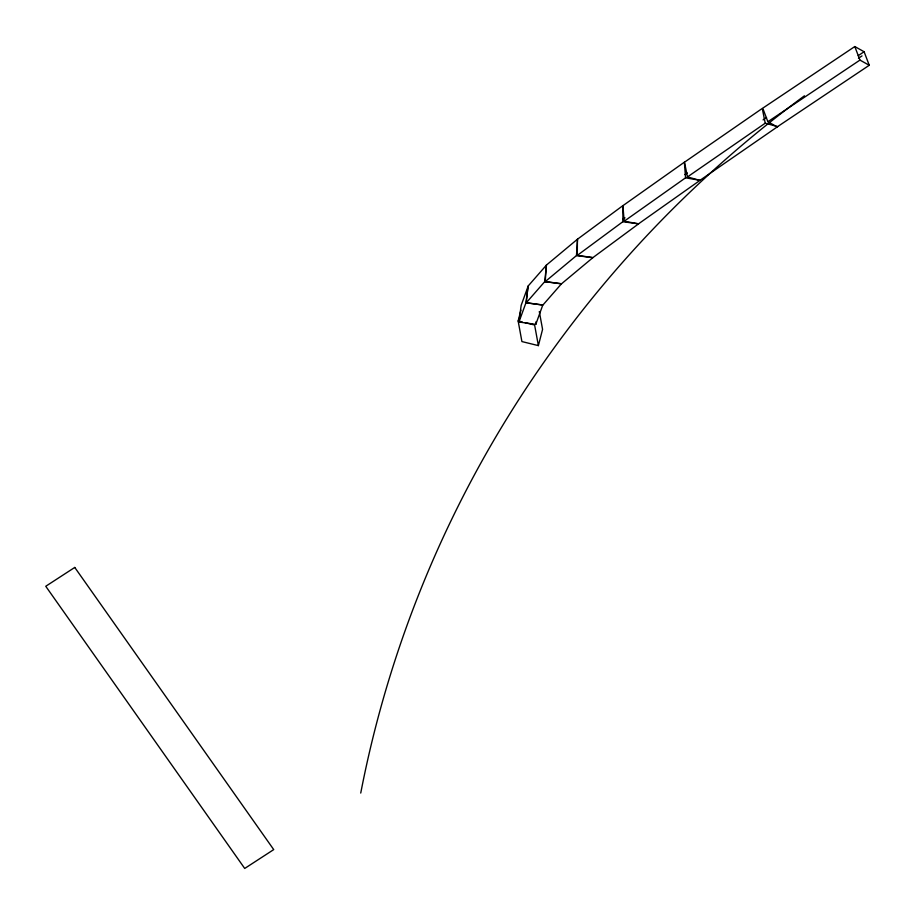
<?xml version="1.0" encoding="UTF-8"?>
<svg xmlns="http://www.w3.org/2000/svg" width="915" height="915" viewBox="0 0 915 915"><rect width="100%" height="100%" fill="white"/><g stroke="black" fill="none" stroke-linecap="round" stroke-linejoin="round"><path stroke-width="1.37" d="M577.285 255.399L577.422 239.261L623.001 205.555L622.863 221.705L577.285 255.399L592.966 257.572L638.544 223.878L622.863 221.705M545.237 281.614L546.324 265.167L577.559 239.135L576.473 255.582L545.237 281.614L561.593 283.742L592.829 257.698L576.473 255.582M526.251 302.785L527.978 286.212L546.472 265.064L544.745 281.637L526.251 302.785L542.95 304.992L561.444 283.844L544.745 281.637M518.954 322.011L521.15 305.404L528.149 286.132L525.953 302.739L518.954 322.011L535.79 324.356L542.778 305.072L525.953 302.739M535.79 324.356L536.156 321.588M539.301 311.523L542.572 329.366L538.386 345.618L521.916 341.57L518.142 320.982L520.932 310.151M622.726 219.531L625.002 217.85M684.923 174.582L687.234 172.935M624.144 221.258L685.564 177.819L700.032 180.347L638.601 223.786L624.144 221.258L622.932 205.658L684.363 162.207L685.564 177.819M763.076 119.911L766.553 117.509M687.474 176.927L765.237 123.193L777.67 126.625L699.906 180.369L687.474 176.927L684.489 162.195L762.252 108.45L765.237 123.193M854.804 46.551L762.733 108.187L767.879 121.718L777.178 126.899L869.25 65.274L864.103 51.732L854.804 46.551L859.951 60.093L869.25 65.274M858.201 55.689L864.103 51.732M767.879 121.718L859.951 60.093M518.142 320.982L522.259 321.988M525.004 322.663L534.612 325.019L538.386 345.618M360.739 793.065A1202.104 1157.258 9.5 0 1 804.434 95.812M858.442 58.251A1202.104 1157.258 9.5 0 1 862.033 55.918M74.755 567.437L45.75 586.275L244.717 868.449L273.722 849.6L74.755 567.437"/></g></svg>
